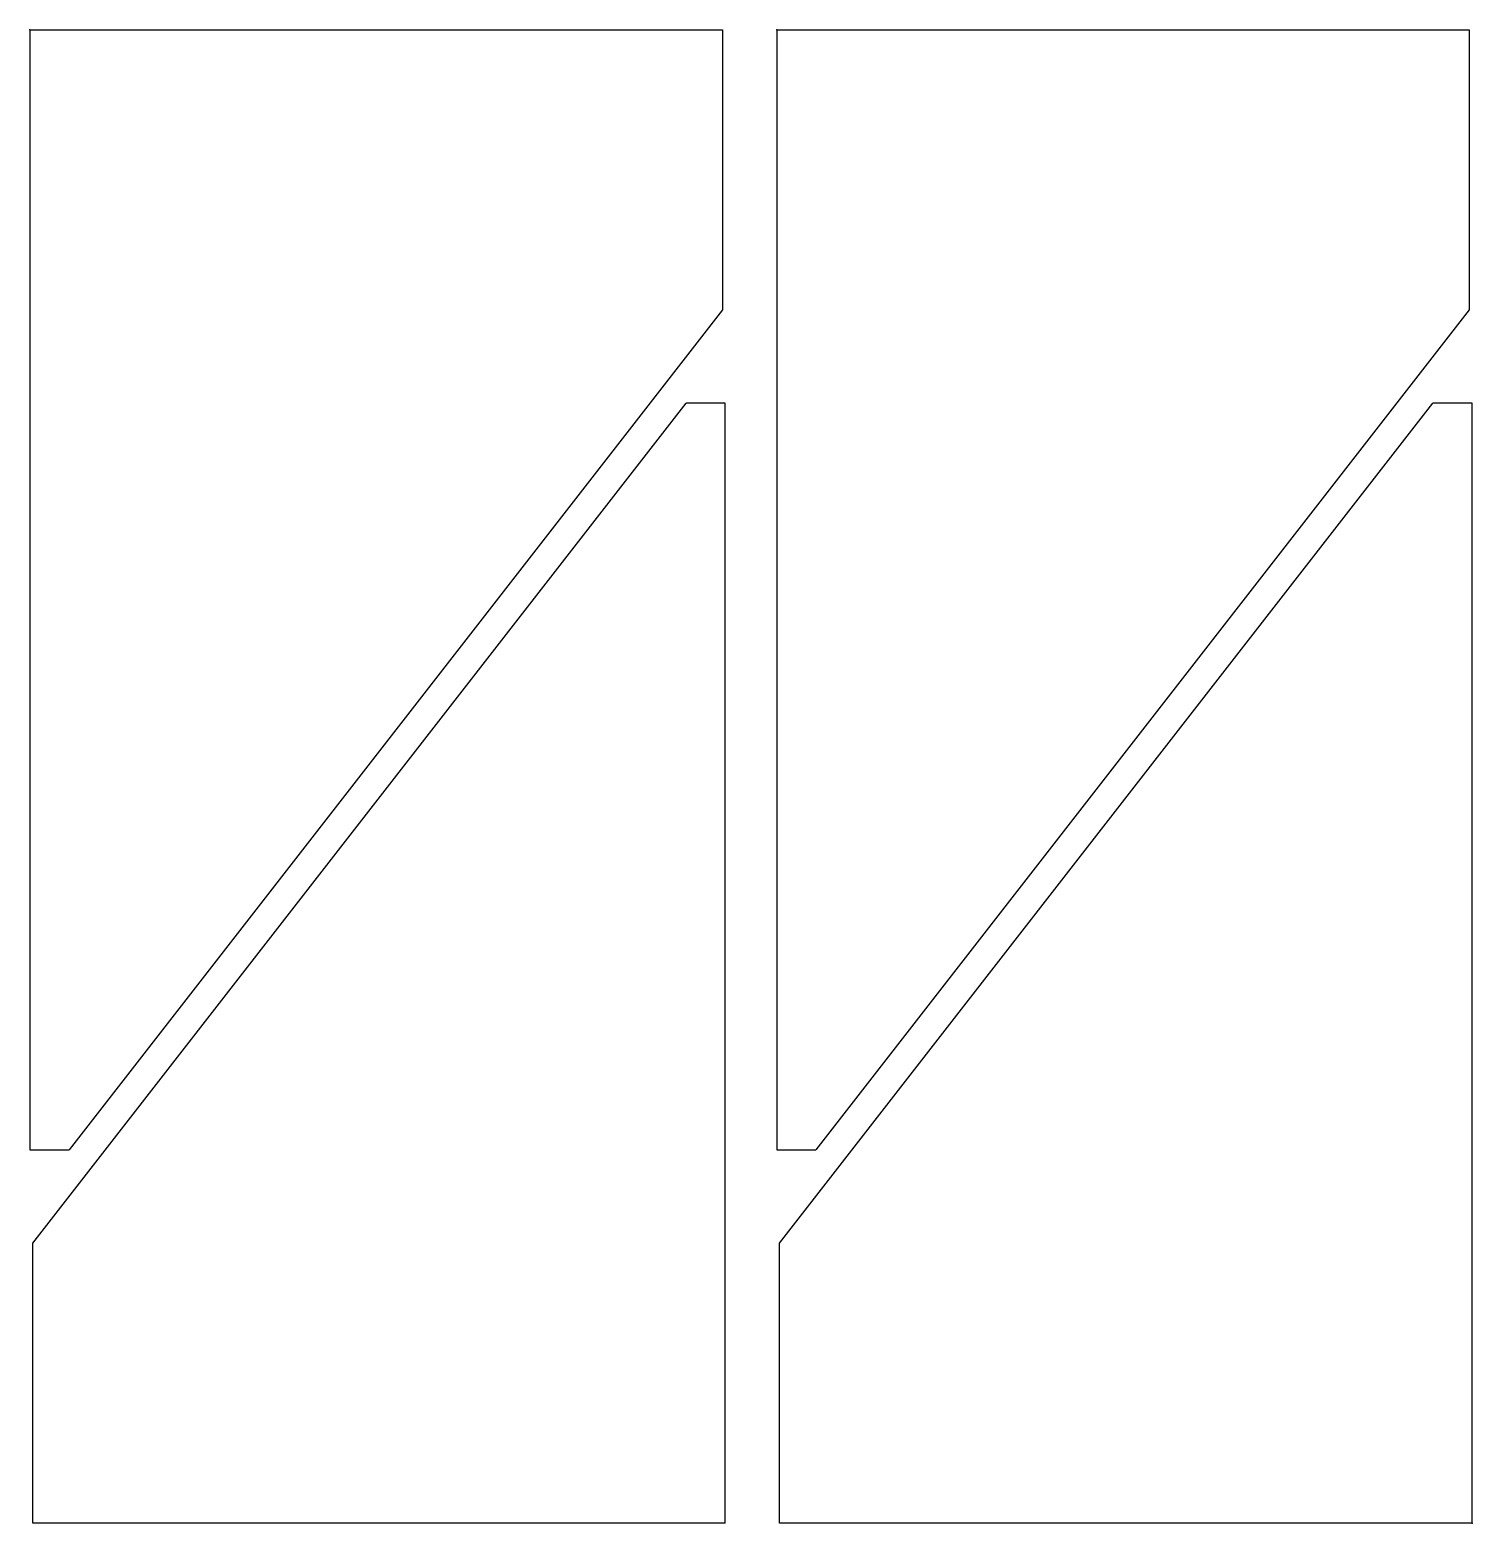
# Model space of a CAD drawing. Header units: millimetres. Extents: x -154 to 0, y 0 to 160.
import ezdxf

# ---------------------------------------------------------------- set-up
doc = ezdxf.new("R2010")
doc.units = ezdxf.units.MM
doc.header["$MEASUREMENT"] = 0
doc.layers.add('l2-crackle-fins v6_Sketch3', color=7, linetype='Continuous')

msp = doc.modelspace()

# ---------------------------------------------------------------- linework, layer by layer
at = {"layer": 'l2-crackle-fins v6_Sketch3'}
for p, q in [((-154.5, 160), (-150.3, 160)), ((-154.5, 160), (-154.5, 40)), ((-150.3, 160), (-80.3, 160)), ((-80.3, 160), (-80.3, 130)), ((-74.5, 160), (-70.3, 160)), ((-74.5, 160), (-74.5, 40)), ((-70.3, 160), (-0.3, 160)), ((-0.3, 160), (-0.3, 130)), ((-80.3, 130), (-150.3, 40)), ((-0.3, 130), (-70.3, 40)), ((-154.2, 30), (-84.2, 120)), ((-80, 120), (-84.2, 120)), ((-80, 0), (-80, 120)), ((-74.2, 30), (-4.2, 120)), ((0, 120), (-4.2, 120)), ((0, 0), (0, 120)), ((-154.5, 40), (-150.3, 40)), ((-74.5, 40), (-70.3, 40)), ((-154.2, 0), (-154.2, 30)), ((-74.2, 0), (-74.2, 30)), ((-84.2, 0), (-154.2, 0)), ((-80, 0), (-84.2, 0)), ((-4.2, 0), (-74.2, 0)), ((0, 0), (-4.2, 0))]:
    msp.add_line(p, q, dxfattribs=at)
for p in [(-154.5, 160), (-74.5, 160), (0, 0)]:
    msp.add_point(p, dxfattribs=at)

doc.saveas('drawing.dxf')
